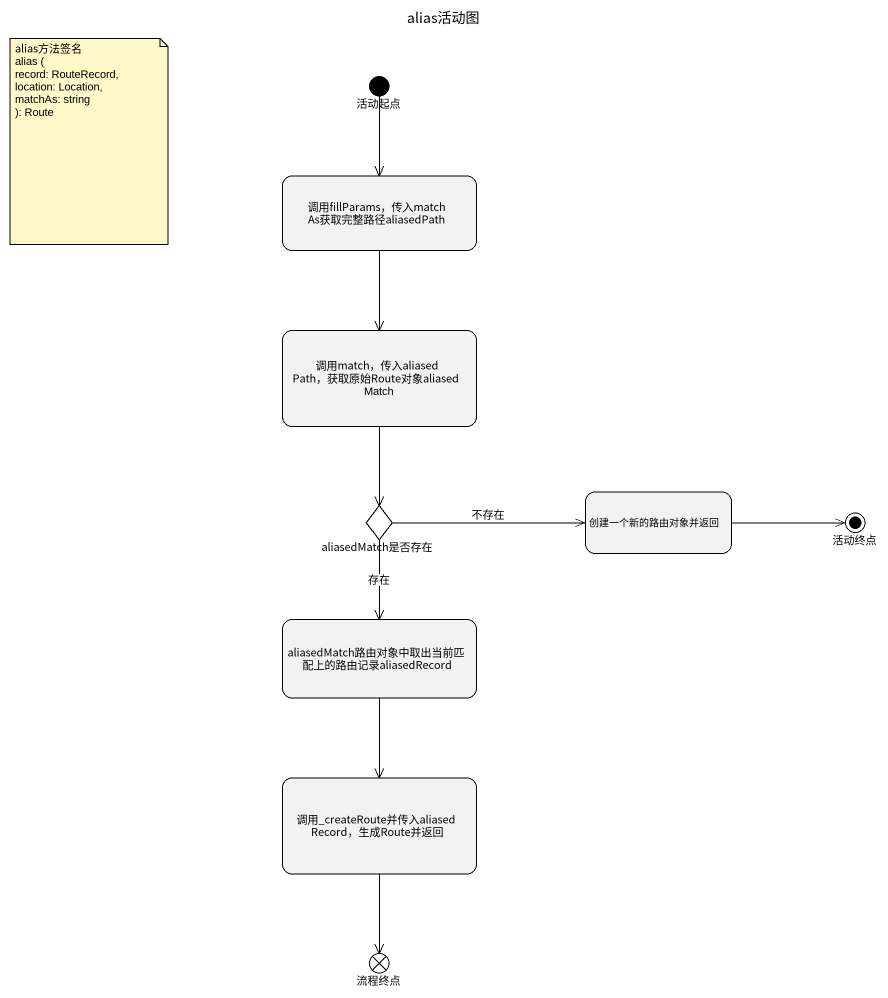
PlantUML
@startuml
title alias活动图
hide empty description
state 活动起点 <<start>>
state "调用fillParams，传入matchAs获取完整路径aliasedPath" as 调用fillParams
state "调用match，传入aliasedPath，获取原始Route对象aliasedMatch" as 调用match_传入aliasedPath
state 创建一个新的路由对象并返回
state aliasedMatch是否存在 <<choice>>
state 活动终点 <<end>>
state "aliasedMatch路由对象中取出当前匹配上的路由记录aliasedRecord" as aliasedMatch路由对象中取出当前匹配上的路由记
state "调用_createRoute并传入aliasedRecord，生成Route并返回" as 调用_createRoute并传入aliasedReco
state 流程终点 <<end>>
活动起点 --> 调用fillParams
调用fillParams --> 调用match_传入aliasedPath
调用match_传入aliasedPath --> aliasedMatch是否存在
创建一个新的路由对象并返回 -right-> 活动终点
aliasedMatch是否存在 -right-> 创建一个新的路由对象并返回 : 不存在
aliasedMatch是否存在 --> aliasedMatch路由对象中取出当前匹配上的路由记 : 存在
aliasedMatch路由对象中取出当前匹配上的路由记 --> 调用_createRoute并传入aliasedReco
调用_createRoute并传入aliasedReco --> 流程终点
note as N1
  alias方法签名
  alias (
  record: RouteRecord,
  location: Location,
  matchAs: string
  ): Route
end note
@enduml
